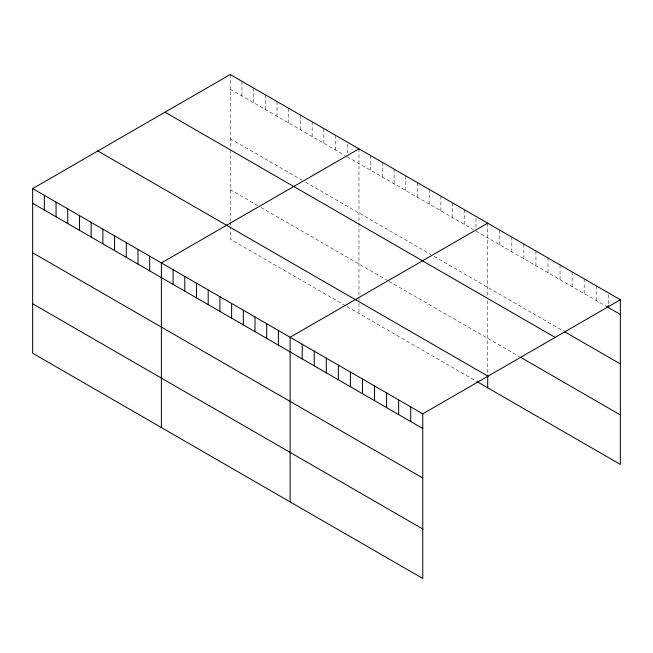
<?xml version="1.0" encoding="UTF-8"?>
<svg xmlns="http://www.w3.org/2000/svg" width="653" height="653" viewBox="0 0 653 653"><rect width="100%" height="100%" fill="white"/><g stroke="black" fill="none" stroke-linecap="round" stroke-linejoin="round"><path stroke-width="0.49" stroke-dasharray="3.27 2.45" d="M230.231 74.524L230.231 148.892M230.231 89.208L344.76 155.332M347.265 156.777L473.498 229.66M476.004 231.105L605.706 305.988M230.231 138.697L302.127 180.204M305.473 182.13L430.866 254.531M434.212 256.458L563.506 331.112M230.231 189.68L257.821 205.613M261.167 207.54L388.233 280.904M389.066 281.386L519.576 356.734M345.6 305.775L230.231 239.169L230.231 227.293M347.265 306.739L476.004 381.066M608.294 294.756L608.294 304.543M596.23 285.834L596.23 300.519M584.174 278.872L584.174 293.556M572.118 271.909L572.118 286.594M560.062 264.947L560.062 279.631M547.998 257.984L547.998 272.668M535.942 251.021L535.942 265.706M523.886 244.059L523.886 258.743M511.83 237.104L511.83 251.789M499.765 230.142L499.765 244.826M487.709 223.179L487.709 296.527M487.709 300.609L487.709 373.965M476.004 218.38L476.004 228.166M464.307 209.662L464.307 224.346M452.602 202.903L452.602 217.588M440.897 196.153L440.897 210.837M429.192 189.394L429.192 204.079M417.487 182.636L417.487 197.32M405.782 175.877L405.782 190.562M394.086 169.119L394.086 183.803M382.38 162.368L382.38 177.053M370.675 155.61L370.675 170.294M358.97 148.851L358.97 222.2M358.97 223.22L358.97 313.497M347.265 144.052L347.265 153.839M335.569 135.334L335.569 150.019M323.864 128.584L323.864 143.268M312.158 121.825L312.158 136.51M300.453 115.067L300.453 129.751M288.748 108.308L288.748 122.993M277.052 101.55L277.052 116.234M265.347 94.791L265.347 109.484M253.642 88.041L253.642 102.725M241.936 81.282L241.936 95.967M230.231 149.912L230.231 221.359M230.231 222.346L230.231 226.305"/><path stroke-width="0.98" d="M32.65 188.595L422.769 413.831L422.769 578.476L32.65 353.24L32.65 188.595L230.231 74.524L620.35 299.76L620.35 464.405L476.845 381.548M358.97 148.851L161.389 262.922L161.389 427.568M487.709 223.179L290.128 337.25L290.128 501.896M422.769 413.831L620.35 299.76M606.572 306.486L620.35 314.444M564.363 331.602L620.35 363.925M165.029 112.169L555.148 337.397M520.441 357.232L620.35 414.916M97.852 150.957L487.971 376.185M32.65 203.287L422.769 428.515M32.65 252.768L422.769 478.004M32.65 303.759L422.769 528.987M608.294 305.522L608.294 307.481M487.709 375.948L487.709 387.825M410.704 406.868L410.704 421.552M398.648 399.905L398.648 414.59M386.592 392.943L386.592 407.627M374.536 385.98L374.536 400.664M362.472 379.018L362.472 393.71M350.416 372.063L350.416 386.747M338.36 365.1L338.36 379.785M326.304 358.138L326.304 372.822M314.24 351.175L314.24 365.86M302.184 344.213L302.184 358.897M278.423 330.491L278.423 345.176M266.718 323.741L266.718 338.425M255.013 316.983L255.013 331.667M243.316 310.224L243.316 324.908M231.611 303.465L231.611 318.15M219.906 296.707L219.906 311.391M208.201 289.956L208.201 304.641M196.496 283.198L196.496 297.882M184.799 276.439L184.799 291.124M173.094 269.681L173.094 284.365M149.684 256.164L149.684 270.856M137.979 249.413L137.979 264.098M126.274 242.655L126.274 257.339M114.577 235.896L114.577 250.581M102.872 229.138L102.872 243.822M91.167 222.379L91.167 237.072M79.462 215.629L79.462 230.313M67.757 208.87L67.757 223.555M56.06 202.112L56.06 216.796M44.355 195.353L44.355 210.037"/></g></svg>
